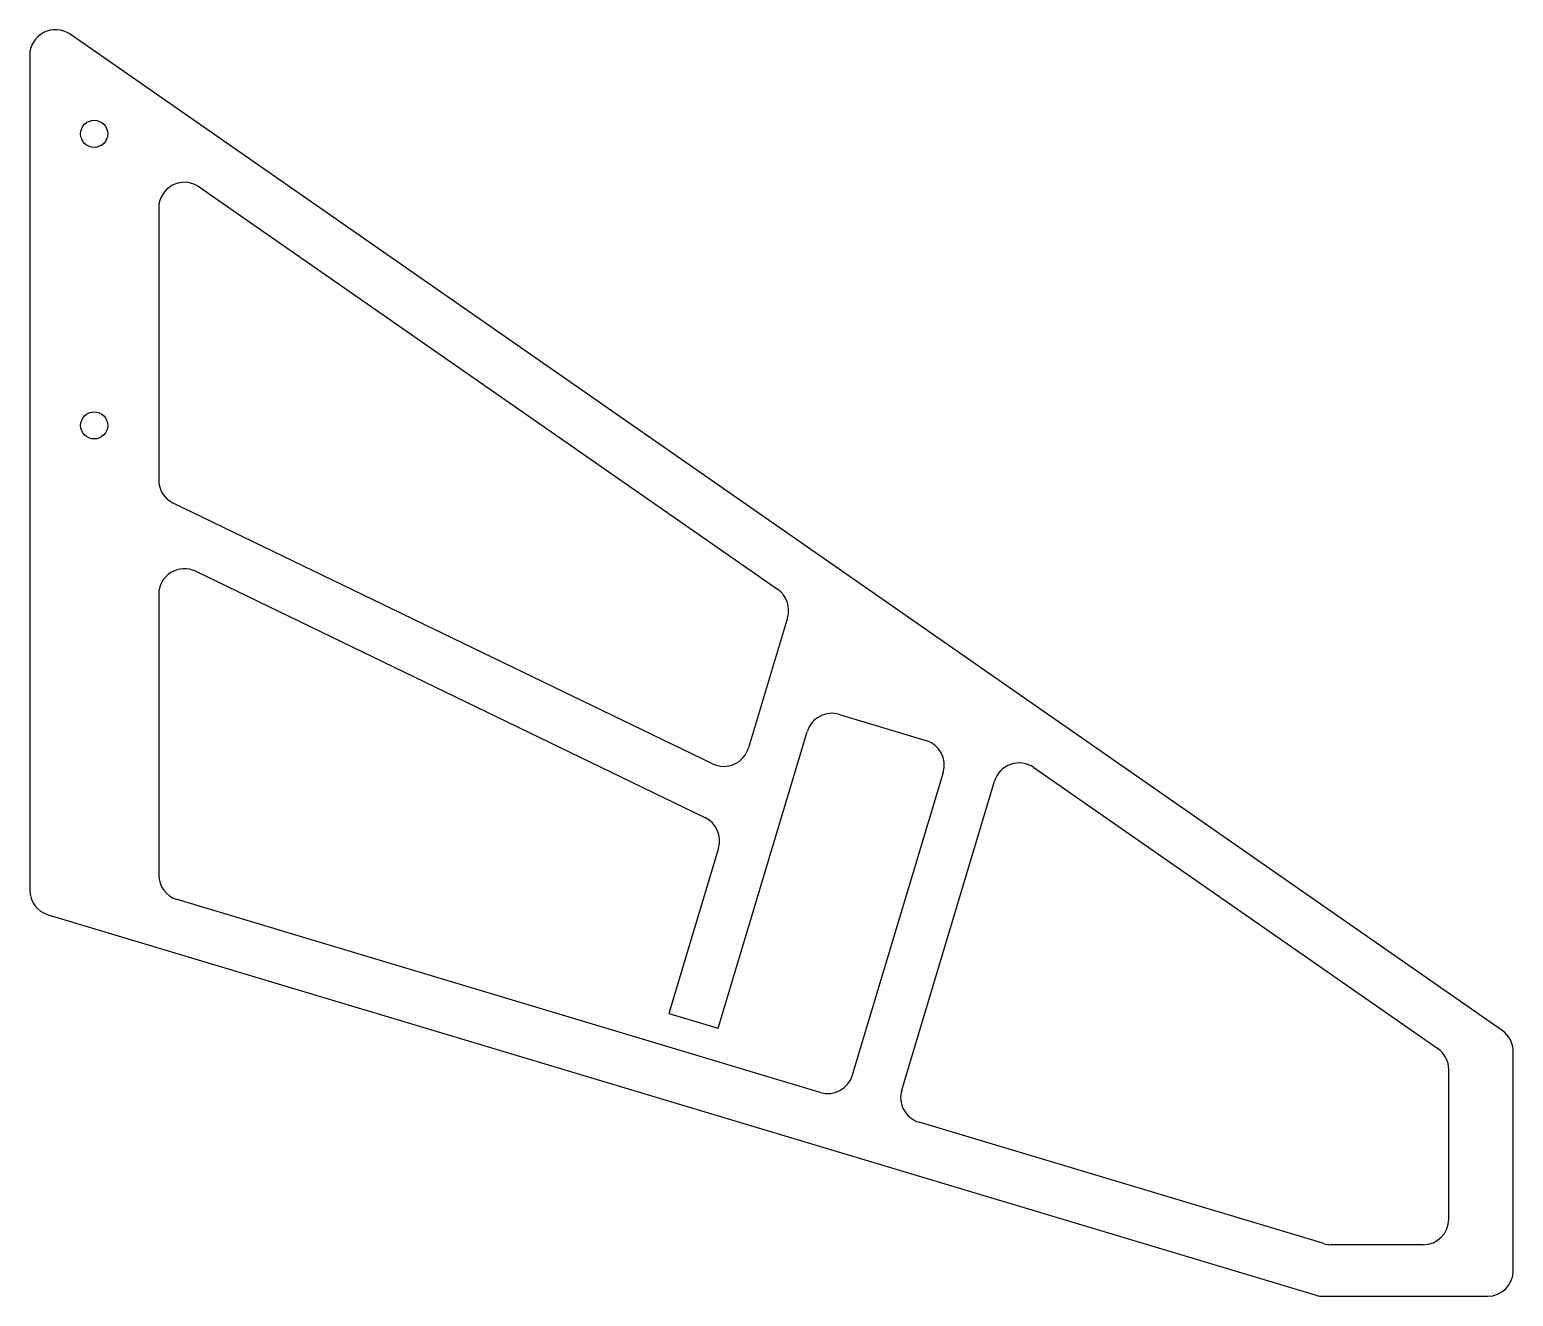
# Model space of a CAD drawing. Header units: millimetres. Extents: x 0 to 230, y -60 to 136.
import ezdxf

# ---------------------------------------------------------------- set-up
doc = ezdxf.new("R2010")
doc.units = ezdxf.units.MM

msp = doc.modelspace()

# ---------------------------------------------------------------- linework, layer by layer
at = {"color": 7, "linetype": 'Continuous', "lineweight": 25}
for p, q in [((228.28, -18.81), (6.28, 135.63)), ((0, 132.34), (0, 2.98)), ((26.28, 111.97), (115.93, 49.61)), ((20, 108.69), (20, 66.56)), ((105.86, 22.55), (22.26, 62.96)), ((25.74, 52.39), (104.68, 14.23)), ((20, 48.79), (20, 5.33)), ((117.48, 45.17), (111.43, 25)), ((125.52, 30.21), (138.93, 26.18)), ((106.75, -18.45), (120.54, 27.52)), ((141.61, 21.2), (127.53, -25.73)), ((155.67, 21.96), (218.28, -21.6)), ((135.19, -28.03), (149.55, 19.83)), ((106.77, 9.48), (99.08, -16.15)), ((122.55, -28.41), (22.85, 1.5)), ((2.85, -0.86), (199.44, -59.83)), ((99.08, -16.15), (106.75, -18.45)), ((230, -56), (230, -22.09)), ((220, -48), (220, -24.88)), ((200.61, -51.83), (137.87, -33.01)), ((216, -52), (201.76, -52)), ((200.59, -60), (226, -60))]:
    msp.add_line(p, q, dxfattribs=at)
for centre in [(10, 120.2), (10, 75)]:
    msp.add_circle(centre, 2.1, dxfattribs=at)
for centre, start, end in [((4, 132.34), 55.1755, 180), ((24, 108.69), 55.1755, 180), ((24, 66.56), 180, 244.202), ((24, 48.79), 64.202, 180), ((113.65, 46.32), 343.3008, 55.1755), ((124.37, 26.38), 73.3008, 163.3008), ((137.78, 22.35), 343.3008, 73.3008), ((107.6, 26.15), 244.202, 343.3008), ((153.38, 18.68), 55.1755, 163.3008), ((102.94, 10.63), 343.3008, 64.202), ((24, 5.33), 180, 253.3008), ((4, 2.98), 180, 253.3008), ((226, -22.09), 0, 55.1755), ((216, -24.88), 0, 55.1755), ((123.7, -24.58), 253.3008, 343.3008), ((139.02, -29.18), 163.3008, 253.3008), ((216, -48), 270, 0), ((201.76, -48), 253.3008, 270), ((226, -56), 270, 0), ((200.59, -56), 253.3008, 270)]:
    msp.add_arc(centre, 4, start, end, dxfattribs=at)

doc.saveas('drawing.dxf')
